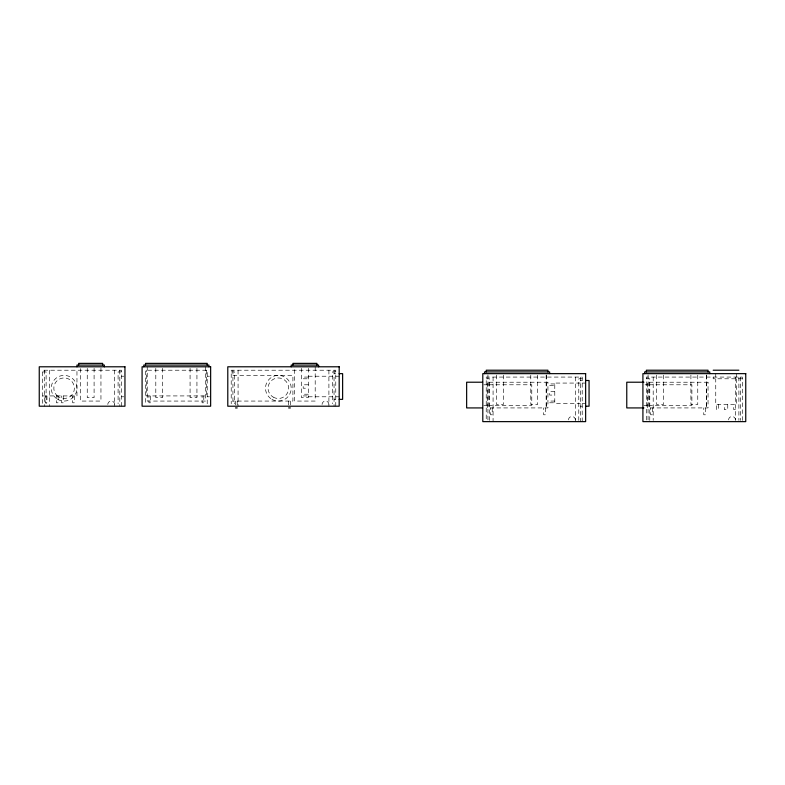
<?xml version="1.0" encoding="UTF-8"?>
<svg xmlns="http://www.w3.org/2000/svg" width="785" height="785" viewBox="0 0 785 785"><rect width="100%" height="100%" fill="white"/><g stroke="black" fill="none" stroke-linecap="round" stroke-linejoin="round"><path stroke-width="0.59" stroke-dasharray="3.92 2.94" d="M546.213 374.867L546.213 407.925L546.213 373.65M42.675 371.933L46.109 371.933L46.109 403.765M121.518 371.933L118.093 371.933L118.093 403.765M231.212 371.933L234.636 371.933L234.636 403.765M335.764 371.933L332.34 371.933L332.34 403.765M334.047 373.65L335.764 373.65M232.929 375.358L292.913 375.358L292.913 401.066L232.929 401.066M121.518 376.221L123.804 376.221M207.22 376.221L209.507 376.221M308.338 376.221L334.047 376.221M335.764 376.221L339.189 376.221M308.338 377.075L303.196 377.075L303.196 378.792L308.338 378.792M486.229 378.792L489.654 378.792L489.654 420.417M582.205 378.792L578.78 378.792L578.78 420.417M646.34 378.792L649.764 378.792L649.764 420.417M742.325 378.792L713.182 378.792L713.182 377.075M580.498 380.499L582.205 380.499M580.498 383.07L554.779 383.07L554.779 403.637L580.498 403.637M582.205 383.07L585.639 383.07M554.779 383.934L549.637 383.934L549.637 385.641L554.779 385.641M308.338 384.787L303.196 384.787L303.196 388.212L308.338 388.212M483.786 384.787L487.22 384.787M488.927 384.787L531.779 384.787L531.779 405.354L488.927 405.354M645.044 384.787L647.331 384.787M649.048 384.787L691.889 384.787L691.889 405.354L649.048 405.354M554.779 391.646L549.637 391.646L549.637 395.071L554.779 395.071M308.338 394.217L303.196 394.217L303.196 395.925L308.338 395.925M42.675 395.925L76.959 395.925L76.959 370.216M121.518 396.788L123.804 396.788M207.22 396.788L209.507 396.788M308.338 396.788L334.047 396.788M335.764 396.788L339.189 396.788M334.047 399.359L335.764 399.359M554.779 401.066L549.637 401.066L549.637 402.784L554.779 402.784M582.205 403.637L585.639 403.637M483.786 405.354L487.22 405.354M643.906 405.354L647.331 405.354M580.498 406.208L582.205 406.208M735.466 409.642L733.749 409.642L733.749 404.501M742.325 420.436L742.325 377.075L646.34 377.075L646.34 420.436M740.608 377.075L740.608 420.436M738.891 377.075L738.891 420.417M736.32 373.65L736.32 377.075M736.32 378.792L736.32 404.501L715.753 404.501L715.753 378.792M735.466 377.075L735.466 420.436M727.754 404.501L727.754 409.642L724.329 409.642L724.329 404.501M718.324 404.501L718.324 409.642L716.617 409.642L716.617 404.501M715.753 373.65L715.753 377.075M705.47 407.925L705.47 414.784L703.762 414.784L703.762 407.925M697.757 375.112L697.757 404.501L690.908 404.501L690.908 375.112M663.482 375.112L663.482 404.501L656.623 404.501L656.623 374.788M653.198 377.075L653.198 420.436M652.335 407.925L652.335 414.784L650.628 414.784L650.628 407.925M649.048 382.216L649.048 407.925M648.057 374.867L648.057 420.436M582.205 421.633L582.205 377.075L486.229 377.075L486.229 421.633M580.498 377.075L580.498 421.633M575.346 377.075L575.346 421.633M545.359 407.925L545.359 414.784L543.642 414.784L543.642 407.925M537.646 375.112L537.646 404.501L530.788 404.501L530.788 375.112M503.362 375.112L503.362 404.501L496.512 404.501L496.512 373.65M493.078 377.075L493.078 421.633M492.224 407.925L492.224 414.784L490.507 414.784L490.507 407.925M488.927 382.216L488.927 407.925M487.936 374.867L487.936 421.633M335.764 406.208L335.764 370.216L231.212 370.216L231.212 403.814M334.047 370.216L334.047 406.208M328.905 370.216L328.905 406.208M315.197 366.791L315.197 401.066L294.63 401.066L294.63 366.791M308.338 368.263L308.338 397.642L301.489 397.642L301.489 368.263M290.342 401.066L290.342 405.639M288.635 401.066L288.635 405.639M238.071 370.216L238.071 406.208M237.207 401.066L237.207 405.639M235.5 401.066L235.5 405.639M232.929 370.216L232.929 403.814M207.22 403.814L207.22 370.216L145.519 370.216L145.519 403.814M206.357 370.216L206.357 395.925L146.373 395.925L146.373 370.216M205.503 366.791L205.503 401.066L147.227 401.066L147.227 366.791M203.786 395.925L203.786 402.784L202.079 402.784L202.079 395.925M196.937 368.263L196.937 397.642L190.078 397.642L190.078 368.263M162.652 368.263L162.652 397.642L155.803 397.642L155.803 368.263M150.661 395.925L150.661 402.784L148.944 402.784L148.944 395.925M121.518 406.208L121.518 370.216L42.675 370.216L42.675 406.208M119.811 370.216L119.811 406.208M114.669 370.216L114.669 406.208M100.951 367.929L100.951 401.066L80.384 401.066L80.384 366.791M94.092 368.263L94.092 397.642L87.243 397.642L87.243 368.263M74.389 395.925L74.389 402.784L72.671 402.784L72.671 395.925M63.242 395.925L63.242 402.784L61.534 402.784L61.534 395.925M58.1 395.925L58.1 402.784L56.392 402.784L56.392 395.925M49.533 370.216L49.533 406.208M46.963 395.925L46.963 402.784L45.245 402.784L45.245 395.925M44.392 370.216L44.392 406.208M322.056 404.501A3.425 3.425 0 0 1 325.481 401.066A3.425 3.425 0 0 1 328.905 404.501M107.81 404.501A3.425 3.425 0 0 1 111.234 401.066A3.425 3.425 0 0 1 114.669 404.501M728.608 419.926A3.425 3.425 0 0 1 732.042 416.492A3.425 3.425 0 0 1 735.466 419.926M568.497 419.926A3.425 3.425 0 0 1 571.922 416.492A3.425 3.425 0 0 1 575.346 419.926M706.333 374.867L706.333 407.925L706.333 374.788M547.93 382.216L487.22 382.216L487.22 407.925L547.93 407.925L547.93 382.216M708.041 382.216L647.331 382.216L647.331 407.925L708.041 407.925L708.041 382.216M273.209 397.122A10.284 10.284 0 0 0 288.635 388.212A10.284 10.284 0 0 0 273.209 379.312A10.284 10.284 0 0 0 273.209 397.122M271.924 399.349A12.854 12.854 0 0 0 291.206 388.212A12.854 12.854 0 0 0 271.924 377.085A12.854 12.854 0 0 0 271.924 399.349M57.678 399.349A12.854 12.854 0 0 0 76.959 388.212A12.854 12.854 0 0 0 57.678 377.085A12.854 12.854 0 0 0 57.678 399.349M56.834 395.483A10.284 10.284 0 0 0 74.035 390.881A10.284 10.284 0 0 0 61.436 378.282A10.284 10.284 0 0 0 56.834 395.483"/><path stroke-width="1.18" d="M713.182 370.216L738.891 370.216M339.189 373.65L342.623 373.65L342.623 399.359L339.189 399.359M585.639 380.499L589.064 380.499L589.064 406.208L585.639 406.208M482.559 382.216L466.643 382.216L466.643 407.925L482.559 407.925M643.906 382.216L626.764 382.216L626.764 407.925L643.906 407.925M235.5 407.925L237.207 407.925M288.635 407.925L290.342 407.925M709.758 373.65L709.758 371.933L644.622 371.933L644.622 373.65M708.041 371.933L708.041 370.216L646.34 370.216L646.34 371.933M549.637 373.65L549.637 371.933L484.512 371.933L484.512 373.65M547.93 371.933L547.93 370.216L486.229 370.216L486.229 371.933M318.622 366.791L318.622 365.074L291.206 365.074L291.206 366.791M316.914 365.074L316.914 363.367L292.913 363.367L292.913 365.074M208.928 366.791L208.928 365.074L143.802 365.074L143.802 366.791M207.22 365.074L207.22 363.367L145.519 363.367L145.519 365.074M104.376 366.791L104.376 365.074L76.959 365.074L76.959 366.791M102.668 365.074L102.668 363.367L78.667 363.367L78.667 365.074M124.952 366.791L39.25 366.791L39.25 406.208L124.952 406.208L124.952 366.791M210.645 366.791L142.085 366.791L142.085 406.208L210.645 406.208L210.645 366.791M339.189 366.791L227.787 366.791L227.787 406.208L339.189 406.208L339.189 366.791M585.639 373.65L482.795 373.65L482.795 421.633L585.639 421.633L585.639 373.65M745.75 373.65L642.915 373.65L642.915 421.633L745.75 421.633L745.75 373.65"/></g></svg>
